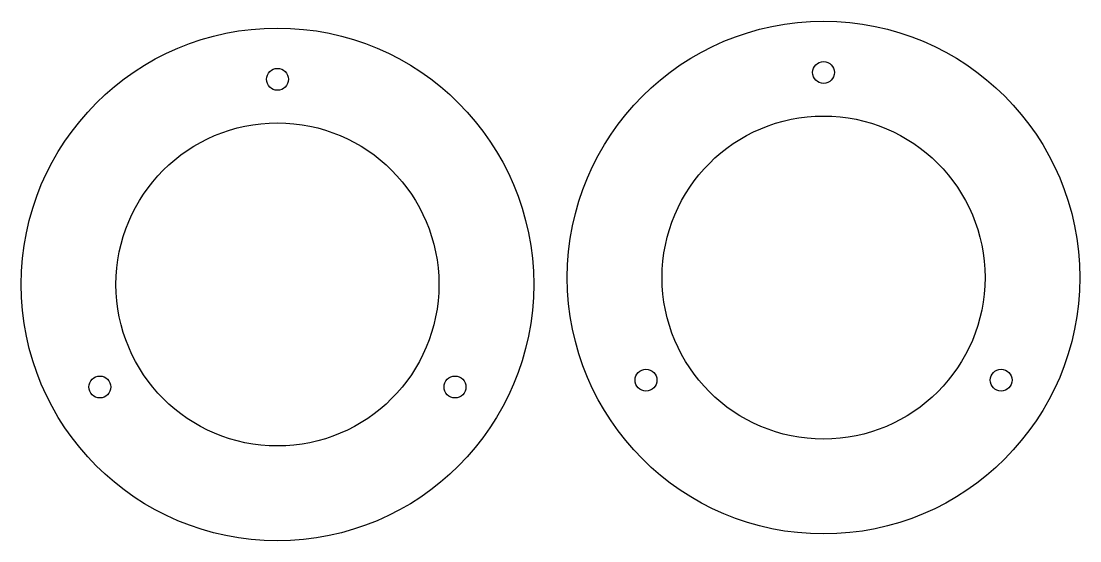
# Model space of a CAD drawing. Header units: millimetres. Extents: x 0 to 274, y 0 to 298.
# Drawn here: x 11.2 to 273.5, y 169.4 to 298.1 of the extents above; entities outside this region: 2.
import ezdxf

# ---------------------------------------------------------------- set-up
doc = ezdxf.new("R2010")
doc.units = ezdxf.units.MM
doc.styles.add('SLDTEXTSTYLE0', font='TXT', dxfattribs={"width": 0.7})

msp = doc.modelspace()

# ---------------------------------------------------------------- linework, layer by layer
at = {"color": 7, "linetype": 'Continuous', "lineweight": 25}
for centre, radius in [((210.04, 234.58), 63.5), ((74.72, 232.88), 63.5), ((74.72, 283.68), 2.71), ((210.04, 285.38), 2.71), ((74.72, 232.88), 40.01), ((210.04, 234.58), 40.01), ((30.72, 207.48), 2.71), ((118.71, 207.48), 2.71), ((166.04, 209.18), 2.71), ((254.03, 209.18), 2.71)]:
    msp.add_circle(centre, radius, dxfattribs=at)

# ---------------------------------------------------------------- texts
at = {"color": 7, "linetype": 'Continuous', "char_height": 5.273, "attachment_point": 1, "style": 'SLDTEXTSTYLE0'}
for s, insert in [('SOLIDWORKS Educational Product.', (0, 14.71)), ('For Instructional Use Only.', (0, 6.8))]:
    msp.add_mtext(s, dxfattribs=dict(at, insert=insert))

doc.saveas('drawing.dxf')
